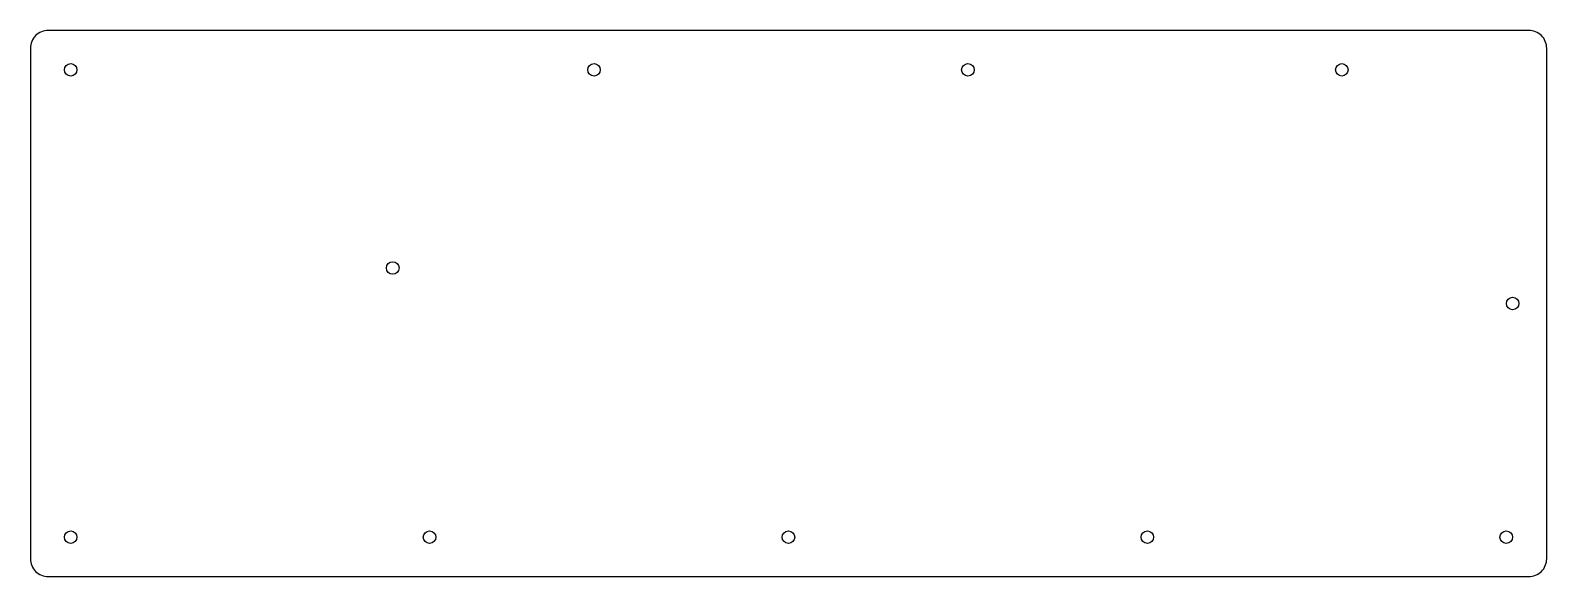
# Model space of a CAD drawing. Header units: millimetres. Extents: x -157 to 266, y -141 to 11.
import ezdxf

# ---------------------------------------------------------------- set-up
doc = ezdxf.new("R2010")
doc.units = ezdxf.units.MM

msp = doc.modelspace()

# ---------------------------------------------------------------- linework, layer by layer
msp.add_lwpolyline([(260.67, 11), (-152.19, 11, 0.414214), (-157.19, 6), (-157.19, -136.3, 0.414214), (-152.19, -141.3), (260.67, -141.3, 0.414214), (265.67, -136.3), (265.67, 6, 0.414214)], format="xyb", close=True)
for centre in [(-145.94, 0), (0, 0), (104.27, 0), (208.53, 0), (-56.13, -55.25), (256.17, -65.15), (-145.94, -130.3), (-45.86, -130.3), (54.22, -130.3), (154.31, -130.3), (254.39, -130.3)]:
    msp.add_circle(centre, 1.75)

doc.saveas('drawing.dxf')
